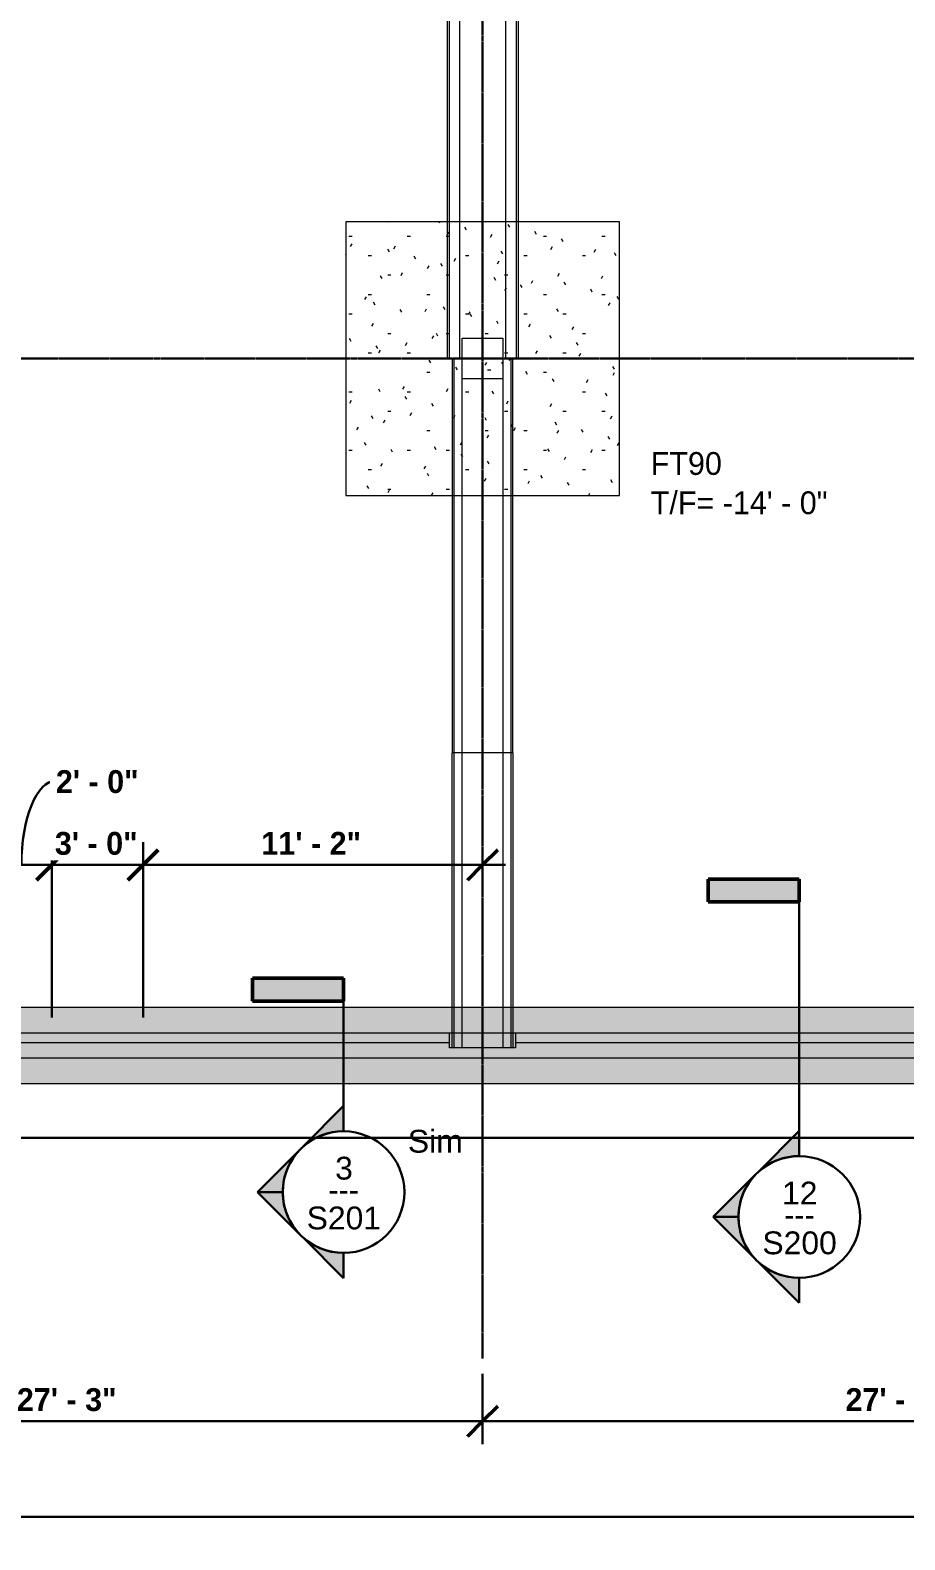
# Model space of a CAD drawing. Header units: inches. Extents: x -4164 to -1564, y 141 to 12367.
# Drawn here: x -2679 to -2334, y 9701 to 10297 of the extents above; entities that cross this region are included whole.
import ezdxf

# ---------------------------------------------------------------- set-up
doc = ezdxf.new("R2010")
doc.units = ezdxf.units.IN
doc.header["$MEASUREMENT"] = 0
doc.linetypes.add('Dash', pattern=[0.25, 0.125, -0.125])
doc.linetypes.add('Grid Line 1_2_', pattern=[0.875, 0.5, -0.125, 0.125, -0.125])
for name, color, linetype, lineweight in [('A-ANNO-DIMS', 211, 'Continuous', 9), ('A-ANNO-DIMS-96', 211, 'Continuous', 9), ('G-ANNO-SYMB', 111, 'Continuous', 30), ('S-BEAM', 12, 'Continuous', 9), ('S-COLS', 52, 'Continuous', 9), ('S-COLS-HDLN', 52, 'Dash', 9), ('S-FNDN', 32, 'Continuous', 13), ('S-FNDN-HDLN', 4, 'Dash', 9), ('S-FNDN-IDEN', 2, 'Continuous', 30), ('S-GRID', 1, 'Continuous', 9)]:
    doc.layers.add(name, color=color, linetype=linetype, lineweight=lineweight)
doc.styles.add('Arial_3', font='arial.ttf', dxfattribs={"height": 9})
doc.styles.add('Century Gothic', font='', dxfattribs={"height": 9})
doc.styles.add('Century Gothic_B', font='', dxfattribs={"height": 9})
doc.styles.get('Century Gothic').set_extended_font_data('Century Gothic')
doc.styles.get('Century Gothic_B').set_extended_font_data('Century Gothic', bold=True)
doc.dimstyles.new('OD__1_4__Tol__', dxfattribs={"dimscale": 12, "dimtxt": 9.397514, "dimasz": 1, "dimexe": 0.75, "dimexo": 0.5, "dimgap": 0.125, "dimtad": 1, "dimrnd": 0.25, "dimzin": 1, "dimdsep": 46, "dimlunit": 4, "dimtxsty": 'Century Gothic_B', "dimblk1": 'OBLIQUE', "dimblk2": 'OBLIQUE', "dimsah": 1, "dimcen": 0.09, "dimdle": 0.75, "dimazin": 0, "dimtfac": 1, "dimtdec": 4, "dimtix": 1, "dimtmove": 0, "dimatfit": 3, "dimfxl": 1, "dimtvp": 1, "dimtfill": 1, "dimfrac": 2, "dimtolj": 1, "dimtzin": 0, "dimlwd": 30, "dimlwe": 30, "dimarcsym": 2})
doc.dimstyles.new('OD__1_4__Tol___1', dxfattribs={"dimscale": 12, "dimtxt": 9.397514, "dimasz": 1, "dimexe": 0.75, "dimexo": 0.5, "dimgap": 0.125, "dimtad": 1, "dimrnd": 0.25, "dimzin": 1, "dimdsep": 46, "dimlunit": 4, "dimtxsty": 'Century Gothic_B', "dimblk1": 'OBLIQUE', "dimblk2": 'OBLIQUE', "dimsah": 1, "dimcen": 0.09, "dimdle": 0.75, "dimazin": 0, "dimtfac": 1, "dimtdec": 4, "dimtix": 1, "dimtmove": 1, "dimatfit": 3, "dimfxl": 1, "dimtvp": 1, "dimtfill": 1, "dimfrac": 2, "dimtolj": 1, "dimtzin": 0, "dimlwd": 30, "dimlwe": 30, "dimarcsym": 2})

# ---------------------------------------------------------------- blocks, each defined once
blk = doc.blocks.new('034100 - Precast Structural Concrete - Inverted Tee - IT 28IT32 _11_F _ 11_B SHELF_-1925200-FOUNDATION PLAN')
at = {"layer": 'S-BEAM', "color": 143}
for p, q in [((-150.04, 9), (-150.04, 14)), ((150, 14), (-150.04, 14)), ((150, 13.21), (-150.04, 13.21)), ((150, 14), (150, 9)), ((-150.04, -9), (-150.04, 9)), ((-150.04, 9), (150, 9)), ((150, 9), (150, -9)), ((-150.04, -14), (-150.04, -9)), ((150, -9), (-150.04, -9)), ((150, -9), (150, -14)), ((150, -13.21), (-150.04, -13.21)), ((150, -14), (-150.04, -14))]:
    blk.add_line(p, q, dxfattribs=at)
blk = doc.blocks.new('Zapata-Rectangular - FT90 - 9-0x9-0x2-1-V13-FOUNDATION PLAN')
at = {"layer": 'S-FNDN-HDLN', "linetype": 'Continuous'}
h = blk.add_hatch(dxfattribs=at)
h.set_pattern_fill('FP_28', color=256, style=0, pattern_type=2)
h.set_pattern_definition([(0, (2500.324, -10167.189), (30.72, 7.68), [1.267, -21.773, 1.267, -21.773, -122.88]), (0, (2500.324, -10167.189), (30.72, 7.68), [-46.08, 1.267, -44.813, 1.267, -21.773, -53.76]), (0, (2500.324, -10167.189), (30.72, 7.68), [-115.2, 1.267, -14.093, 1.267, -37.133]), (120, (2511.844, -10163.349), (-22.011075, 22.7643004), [1.267, -21.773, 1.267, -21.773, -122.88]), (120, (2511.844, -10163.349), (-22.011075, 22.7643004), [-46.08, 1.267, -44.813, 1.267, -21.773, -53.76]), (120, (2511.844, -10163.349), (-22.011075, 22.7643004), [-115.2, 1.267, -14.093, 1.267, -37.133]), (240, (2515.684, -10147.989), (-8.708925, -30.4443004), [1.267, -21.773, 1.267, -21.773, -122.88]), (240, (2515.684, -10147.989), (-8.708925, -30.4443004), [-46.08, 1.267, -44.813, 1.267, -21.773, -53.76]), (240, (2515.684, -10147.989), (-8.708925, -30.4443004), [-115.2, 1.267, -14.093, 1.267, -37.133])])
h.paths.add_polyline_path([(8, -54), (54, -54), (54, 54), (-54, 54), (-54, -54), (-8, -54)], flags=0)
h.paths.add_polyline_path([(8, -8), (-8, -8), (-8, 8), (8, 8), (8, -7.92)], flags=0)
at = {"layer": 'S-FNDN', "color": 253}
for p, q in [((54, 54), (-54, 54)), ((-54, 54), (-54, -54)), ((54, -54), (54, 54)), ((-54, -54), (54, -54))]:
    blk.add_line(p, q, dxfattribs=at)
blk = doc.blocks.new('034100 - Precast Structural Concrete - Column - Corbels - 16_x16_-V24-FOUNDATION PLAN')
at = {"layer": 'S-COLS-HDLN', "linetype": 'Continuous'}
h = blk.add_hatch(dxfattribs=at)
h.set_pattern_fill('FP_42', color=256, style=0, pattern_type=2)
h.set_pattern_definition([(90, (10166.205, 2501.308), (-7.68, 30.72), [1.267, -21.773, 1.267, -21.773, -122.88]), (90, (10166.205, 2501.308), (-7.68, 30.72), [-46.08, 1.267, -44.813, 1.267, -21.773, -53.76]), (90, (10166.205, 2501.308), (-7.68, 30.72), [-115.2, 1.267, -14.093, 1.267, -37.133]), (210, (10162.365, 2512.828), (-22.7643004, -22.011075), [1.267, -21.773, 1.267, -21.773, -122.88]), (210, (10162.365, 2512.828), (-22.7643004, -22.011075), [-46.08, 1.267, -44.813, 1.267, -21.773, -53.76]), (210, (10162.365, 2512.828), (-22.7643004, -22.011075), [-115.2, 1.267, -14.093, 1.267, -37.133]), (330, (10147.005, 2516.668), (30.4443004, -8.708925), [1.267, -21.773, 1.267, -21.773, -122.88]), (330, (10147.005, 2516.668), (30.4443004, -8.708925), [-46.08, 1.267, -44.813, 1.267, -21.773, -53.76]), (330, (10147.005, 2516.668), (30.4443004, -8.708925), [-115.2, 1.267, -14.093, 1.267, -37.133])])
h.paths.add_polyline_path([(7.02, -7.02), (7.02, 8.98), (-8.98, 8.98), (-8.98, -7.02), (6.94, -7.02)], flags=0)
at = {"layer": 'S-COLS'}
for p, q in [((-8.98, 8.98), (-8.91, 8.98)), ((-8.98, -7.02), (-8.98, 8.98)), ((-8.91, 8.98), (-0.97, 8.98)), ((7.02, 8.98), (7.02, -7.02)), ((-8.91, -7.02), (-8.98, -7.02)), ((-0.97, -7.02), (-8.91, -7.02))]:
    blk.add_line(p, q, dxfattribs=at)
blk = doc.blocks.new('Drafting View - 3_32_ x 3_8_-1738294-FOUNDATION PLAN')
at = {"layer": 'G-ANNO-SYMB', "lineweight": 9}
blk.add_hatch(color=256, dxfattribs=at).paths.add_polyline_path([(0, 0.375), (0, 0), (-0.09375, 0), (-0.09375, 0.375)], flags=0)
at = {"layer": 'G-ANNO-SYMB', "lineweight": 50}
for p, q in [((0, 0.375), (-0.09375, 0.375)), ((-0.09375, 0.375), (-0.09375, 0)), ((0, 0), (0, 0.375)), ((-0.09375, 0), (0, 0))]:
    blk.add_line(p, q, dxfattribs=at)
blk = doc.blocks.new('Drafting View - Section Head - Filled-1738293-FOUNDATION PLAN')
at = {"layer": 'G-ANNO-SYMB', "lineweight": 9}
h = blk.add_hatch(color=256, dxfattribs=at)
edge = h.paths.add_edge_path(flags=0)
edge.add_line((-0.4268, 0.1768), (-0.25, 0.3536))
edge.add_line((-0.25, 0.3536), (-0.25, 0.25))
edge.add_arc((-0.25, 0), 0.25, 90, 135)
h = blk.add_hatch(color=256, dxfattribs=at)
edge = h.paths.add_edge_path(flags=0)
edge.add_arc((-0.25, 0), 0.25, 45, 90)
edge.add_line((-0.25, 0.25), (-0.25, 0.3536))
edge.add_line((-0.25, 0.3536), (-0.0732, 0.1768))
h = blk.add_hatch(color=256, dxfattribs=at)
edge = h.paths.add_edge_path(flags=0)
edge.add_arc((-0.25, 0), 0.2503, 137.9216, 180)
edge.add_line((-0.5003, 0), (-0.6036, 0))
edge.add_line((-0.6036, 0), (-0.4358, 0.1678))
h = blk.add_hatch(color=256, dxfattribs=at)
edge = h.paths.add_edge_path(flags=0)
edge.add_line((-0.0642, 0.1678), (0.1036, 0))
edge.add_line((0.1036, 0), (0.0003, 0))
edge.add_arc((-0.25, 0), 0.2503, 0, 42.0784)
at = {"layer": 'G-ANNO-SYMB'}
for p, q in [((-0.25, 0.3536), (-0.4268, 0.1768)), ((-0.25, 0.25), (-0.25, 0.3536)), ((-0.0732, 0.1768), (-0.25, 0.3536)), ((-0.25, 0.3536), (-0.25, 0.25)), ((-0.4358, 0.1678), (-0.6036, 0)), ((0.1036, 0), (-0.0642, 0.1678)), ((-0.6036, 0), (-0.5003, 0)), ((0.0003, 0), (0.1036, 0))]:
    blk.add_line(p, q, dxfattribs=at)
for centre, radius, start, end in [((-0.2503, 0), 0.25, 360, 180), ((-0.25, 0), 0.25, 90, 135), ((-0.25, 0), 0.25, 45, 90), ((-0.25, 0), 0.2503, 137.9216, 180), ((-0.25, 0), 0.2503, 0, 42.0784), ((-0.2503, 0), 0.25, 180, 360)]:
    blk.add_arc(centre, radius, start, end, dxfattribs=at)
blk = doc.blocks.new('DIMBLOCK53-FOUNDATION PLAN')
at = {"layer": 'A-ANNO-DIMS-96', "lineweight": 30}
for p, q in [((-2694.32, 9907.19), (-2694.32, 9976.4)), ((-2670.32, 9907.19), (-2670.32, 9976.4)), ((-2694.32, 9967.4), (-2670.32, 9967.4)), ((-2694.32, 9967.4), (-2694.32, 9907.19)), ((-2670.32, 9967.4), (-2670.32, 9907.19))]:
    blk.add_line(p, q, dxfattribs=at)
at = {"layer": 'A-ANNO-DIMS-96', "lineweight": 50}
for p, q in [((-2694.32, 9967.4), (-2688.32, 9973.4)), ((-2670.32, 9967.4), (-2664.32, 9973.4)), ((-2694.32, 9967.4), (-2700.32, 9961.4)), ((-2670.32, 9967.4), (-2676.32, 9961.4))]:
    blk.add_line(p, q, dxfattribs=at)
at = {"layer": 'A-ANNO-DIMS-96', "lineweight": 30}
blk.add_ellipse((-2668.72, 9967.4), major_axis=(0, 33.25), ratio=0.409252, start_param=0, end_param=1.570796, dxfattribs=at)
at = {"layer": 'A-ANNO-DIMS-96', "color": 0, "lineweight": 30, "insert": (-2668.72, 10004.8), "char_height": 9, "width": 40.2751, "attachment_point": 1, "line_spacing_factor": 0.984502, "style": 'Century Gothic_B', "bg_fill": 3, "box_fill_scale": 1.25, "bg_fill_color": 256, "bg_fill_true_color": 13158600, "bg_fill_transparency": 0}
blk.add_mtext('2\' - 0"', dxfattribs=at)
blk = doc.blocks.new('_Oblique')
at = {"color": 0, "linetype": 'ByBlock', "lineweight": -2}
blk.add_line((-0.5, -0.5), (0.5, 0.5), dxfattribs=at)
blk = doc.blocks.new('DIMBLOCK54-FOUNDATION PLAN')
at = {"layer": 'A-ANNO-DIMS-96', "lineweight": 30}
for p, q in [((-2670.32, 9907.19), (-2670.32, 9976.4)), ((-2634.32, 9907.19), (-2634.32, 9976.4)), ((-2670.32, 9967.4), (-2634.32, 9967.4)), ((-2670.32, 9967.4), (-2670.32, 9907.19)), ((-2634.32, 9967.4), (-2634.32, 9907.19))]:
    blk.add_line(p, q, dxfattribs=at)
at = {"layer": 'A-ANNO-DIMS-96', "lineweight": 50}
for p, q in [((-2670.32, 9967.4), (-2664.32, 9973.4)), ((-2634.32, 9967.4), (-2628.32, 9973.4)), ((-2670.32, 9967.4), (-2676.32, 9961.4)), ((-2634.32, 9967.4), (-2640.32, 9961.4))]:
    blk.add_line(p, q, dxfattribs=at)
at = {"layer": 'A-ANNO-DIMS-96', "color": 0, "lineweight": 30, "insert": (-2669.11, 9980.43), "char_height": 9, "width": 40.2751, "attachment_point": 1, "line_spacing_factor": 0.984502, "style": 'Century Gothic_B', "bg_fill": 3, "box_fill_scale": 1.25, "bg_fill_color": 256, "bg_fill_true_color": 13158600, "bg_fill_transparency": 0}
blk.add_mtext('3\' - 0"', dxfattribs=at)
blk = doc.blocks.new('DIMBLOCK55-FOUNDATION PLAN')
at = {"layer": 'A-ANNO-DIMS-96', "lineweight": 30}
for p, q in [((-2634.32, 9907.19), (-2634.32, 9976.4)), ((-2634.32, 9967.4), (-2491.32, 9967.4)), ((-2634.32, 9967.4), (-2634.32, 9907.19)), ((-2500.32, 9969.88), (-2500.32, 9958.4)), ((-2500.32, 9967.4), (-2500.32, 9969.88))]:
    blk.add_line(p, q, dxfattribs=at)
at = {"layer": 'A-ANNO-DIMS-96', "lineweight": 50}
for p, q in [((-2634.32, 9967.4), (-2628.32, 9973.4)), ((-2500.32, 9967.4), (-2494.32, 9973.4)), ((-2634.32, 9967.4), (-2640.32, 9961.4)), ((-2500.32, 9967.4), (-2506.32, 9961.4))]:
    blk.add_line(p, q, dxfattribs=at)
at = {"layer": 'A-ANNO-DIMS-96', "color": 0, "lineweight": 30, "insert": (-2587.61, 9980.43), "char_height": 9, "width": 48.6881, "attachment_point": 1, "line_spacing_factor": 0.984502, "style": 'Century Gothic_B', "bg_fill": 3, "box_fill_scale": 1.25, "bg_fill_color": 256, "bg_fill_true_color": 13158600, "bg_fill_transparency": 0}
blk.add_mtext('11\' - 2"', dxfattribs=at)
blk = doc.blocks.new('DIMBLOCK56-FOUNDATION PLAN')
at = {"layer": 'A-ANNO-DIMS-96', "lineweight": 30}
for p, q in [((-3829.32, 9893.19), (-3829.32, 9701.13)), ((-3829.32, 9710.13), (-3829.32, 9893.19)), ((-1943.32, 9885.19), (-1943.32, 9701.13)), ((-1943.32, 9710.13), (-1943.32, 9885.19)), ((-3838.32, 9710.13), (-1934.32, 9710.13))]:
    blk.add_line(p, q, dxfattribs=at)
at = {"layer": 'A-ANNO-DIMS-96', "lineweight": 50}
for p, q in [((-3829.32, 9710.13), (-3823.32, 9716.13)), ((-1943.32, 9710.13), (-1937.32, 9716.13)), ((-3829.32, 9710.13), (-3835.32, 9704.13)), ((-1943.32, 9710.13), (-1949.32, 9704.13))]:
    blk.add_line(p, q, dxfattribs=at)
at = {"layer": 'A-ANNO-DIMS-96', "color": 0, "lineweight": 30, "insert": (-2910.12, 9723.16), "char_height": 9, "width": 57.1011, "attachment_point": 1, "line_spacing_factor": 0.984502, "style": 'Century Gothic_B', "bg_fill": 3, "box_fill_scale": 1.25, "bg_fill_color": 256, "bg_fill_true_color": 13158600, "bg_fill_transparency": 0}
blk.add_mtext('157\' - 2"', dxfattribs=at)
blk = doc.blocks.new('DIMBLOCK61-FOUNDATION PLAN')
at = {"layer": 'A-ANNO-DIMS-96', "lineweight": 30}
for p, q in [((-2827.32, 9766.61), (-2827.32, 9738.92)), ((-2827.32, 9747.92), (-2827.32, 9766.61)), ((-2500.32, 9766.61), (-2500.32, 9738.92)), ((-2500.32, 9747.92), (-2500.32, 9766.61)), ((-2827.32, 9747.92), (-2500.32, 9747.92))]:
    blk.add_line(p, q, dxfattribs=at)
at = {"layer": 'A-ANNO-DIMS-96', "lineweight": 50}
for p, q in [((-2827.32, 9747.92), (-2821.32, 9753.92)), ((-2500.32, 9747.92), (-2494.32, 9753.92)), ((-2827.32, 9747.92), (-2833.32, 9741.92)), ((-2500.32, 9747.92), (-2506.32, 9741.92))]:
    blk.add_line(p, q, dxfattribs=at)
at = {"layer": 'A-ANNO-DIMS-96', "color": 0, "lineweight": 30, "insert": (-2684.11, 9760.96), "char_height": 9, "width": 48.6881, "attachment_point": 1, "line_spacing_factor": 0.984502, "style": 'Century Gothic_B', "bg_fill": 3, "box_fill_scale": 1.25, "bg_fill_color": 256, "bg_fill_true_color": 13158600, "bg_fill_transparency": 0}
blk.add_mtext('27\' - 3"', dxfattribs=at)
blk = doc.blocks.new('DIMBLOCK62-FOUNDATION PLAN')
at = {"layer": 'A-ANNO-DIMS-96', "lineweight": 30}
for p, q in [((-2500.32, 9766.61), (-2500.32, 9738.92)), ((-2500.32, 9747.92), (-2500.32, 9766.61)), ((-2173.32, 9766.61), (-2173.32, 9738.92)), ((-2173.32, 9747.92), (-2173.32, 9766.61)), ((-2500.32, 9747.92), (-2173.32, 9747.92))]:
    blk.add_line(p, q, dxfattribs=at)
at = {"layer": 'A-ANNO-DIMS-96', "lineweight": 50}
for p, q in [((-2500.32, 9747.92), (-2494.32, 9753.92)), ((-2173.32, 9747.92), (-2167.32, 9753.92)), ((-2500.32, 9747.92), (-2506.32, 9741.92)), ((-2173.32, 9747.92), (-2179.32, 9741.92))]:
    blk.add_line(p, q, dxfattribs=at)
at = {"layer": 'A-ANNO-DIMS-96', "color": 0, "lineweight": 30, "insert": (-2357.11, 9760.96), "char_height": 9, "width": 48.6881, "attachment_point": 1, "line_spacing_factor": 0.984502, "style": 'Century Gothic_B', "bg_fill": 3, "box_fill_scale": 1.25, "bg_fill_color": 256, "bg_fill_true_color": 13158600, "bg_fill_transparency": 0}
blk.add_mtext('27\' - 3"', dxfattribs=at)
blk = doc.blocks.new('DIMBLOCK74-FOUNDATION PLAN')
at = {"layer": 'A-ANNO-DIMS-96', "lineweight": 30}
for p, q in [((-3829.32, 9893.19), (-3829.32, 9850.69)), ((-3829.32, 9859.69), (-3829.32, 9893.19)), ((-1943.32, 9885.19), (-1943.32, 9850.69)), ((-1943.32, 9859.69), (-1943.32, 9885.19)), ((-3838.32, 9859.69), (-1934.32, 9859.69))]:
    blk.add_line(p, q, dxfattribs=at)
at = {"layer": 'A-ANNO-DIMS-96', "lineweight": 50}
for p, q in [((-3829.32, 9859.69), (-3823.32, 9865.69)), ((-1943.32, 9859.69), (-1937.32, 9865.69)), ((-3829.32, 9859.69), (-3835.32, 9853.69)), ((-1943.32, 9859.69), (-1949.32, 9853.69))]:
    blk.add_line(p, q, dxfattribs=at)
at = {"layer": 'A-ANNO-DIMS-96', "color": 0, "lineweight": 30, "insert": (-2910.12, 9872.73), "char_height": 9, "width": 57.1011, "attachment_point": 1, "line_spacing_factor": 0.984502, "style": 'Century Gothic_B', "bg_fill": 3, "box_fill_scale": 1.25, "bg_fill_color": 256, "bg_fill_true_color": 13158600, "bg_fill_transparency": 0}
blk.add_mtext('157\' - 2"', dxfattribs=at)
blk = doc.blocks.new('Section - 3_32_ x 3_8_-1738294-FOUNDATION PLAN')
at = {"layer": 'G-ANNO-SYMB', "lineweight": 9}
blk.add_hatch(color=256, dxfattribs=at).paths.add_polyline_path([(0, 0.375), (0, 0), (-0.09375, 0), (-0.09375, 0.375)], flags=0)
at = {"layer": 'G-ANNO-SYMB', "lineweight": 50}
for p, q in [((0, 0.375), (-0.09375, 0.375)), ((-0.09375, 0.375), (-0.09375, 0)), ((0, 0), (0, 0.375)), ((-0.09375, 0), (0, 0))]:
    blk.add_line(p, q, dxfattribs=at)
blk = doc.blocks.new('Section - Section Head - Filled-1738293-FOUNDATION PLAN')
at = {"layer": 'G-ANNO-SYMB', "lineweight": 9}
h = blk.add_hatch(color=256, dxfattribs=at)
edge = h.paths.add_edge_path(flags=0)
edge.add_line((-0.4268, 0.1768), (-0.25, 0.3536))
edge.add_line((-0.25, 0.3536), (-0.25, 0.25))
edge.add_arc((-0.25, 0), 0.25, 90, 135)
h = blk.add_hatch(color=256, dxfattribs=at)
edge = h.paths.add_edge_path(flags=0)
edge.add_arc((-0.25, 0), 0.25, 45, 90)
edge.add_line((-0.25, 0.25), (-0.25, 0.3536))
edge.add_line((-0.25, 0.3536), (-0.0732, 0.1768))
h = blk.add_hatch(color=256, dxfattribs=at)
edge = h.paths.add_edge_path(flags=0)
edge.add_arc((-0.25, 0), 0.2503, 137.9216, 180)
edge.add_line((-0.5003, 0), (-0.6036, 0))
edge.add_line((-0.6036, 0), (-0.4358, 0.1678))
h = blk.add_hatch(color=256, dxfattribs=at)
edge = h.paths.add_edge_path(flags=0)
edge.add_line((-0.0642, 0.1678), (0.1036, 0))
edge.add_line((0.1036, 0), (0.0003, 0))
edge.add_arc((-0.25, 0), 0.2503, 0, 42.0784)
at = {"layer": 'G-ANNO-SYMB'}
for p, q in [((-0.25, 0.3536), (-0.4268, 0.1768)), ((-0.25, 0.25), (-0.25, 0.3536)), ((-0.0732, 0.1768), (-0.25, 0.3536)), ((-0.25, 0.3536), (-0.25, 0.25)), ((-0.4358, 0.1678), (-0.6036, 0)), ((0.1036, 0), (-0.0642, 0.1678)), ((-0.6036, 0), (-0.5003, 0)), ((0.0003, 0), (0.1036, 0))]:
    blk.add_line(p, q, dxfattribs=at)
for centre, radius, start, end in [((-0.2503, 0), 0.25, 360, 180), ((-0.25, 0), 0.25, 90, 135), ((-0.25, 0), 0.25, 45, 90), ((-0.25, 0), 0.2503, 137.9216, 180), ((-0.25, 0), 0.2503, 0, 42.0784), ((-0.2503, 0), 0.25, 180, 360)]:
    blk.add_arc(centre, radius, start, end, dxfattribs=at)

msp = doc.modelspace()

# ---------------------------------------------------------------- hatches: boundary and pattern name
at = {"layer": 'S-FNDN', "lineweight": 9}
h = msp.add_hatch(dxfattribs=at)
h.set_pattern_fill('FP_6', color=256, style=0, pattern_type=2)
h.set_pattern_definition([(50, (0, 0), (27.5427, -2.40992), [2.88, -31.68]), (355, (0, 0), (-5.327844, 28.884266), [2.304, -25.344]), (100.451, (2.295, -0.2), (22.215316, 26.47393), [2.448, -26.924]), (46.184, (0, 7.68), (40.98187, -6.35642), [4.32, -47.52]), (96.636, (3.415, 7.15), (35.89075, 37.40619), [3.671, -40.386]), (351.184, (0, 7.68), (35.89097, 37.40622), [3.456, -38.016]), (21, (3.84, 5.76), (22.921036, -15.46073), [2.88, -31.68]), (326, (3.84, 5.76), (9.34353, 27.84574), [2.304, -25.344]), (71.451, (5.75, 4.472), (32.26477, 12.38442), [2.448, -26.924]), (37.5, (0, 0), (0.466855, 12.782707), [1.267, -23.77, 1.267, -24.461, -25.44]), (37.5, (0, 0), (0.466855, 12.782707), [-50.765, 1.267, -24.173]), (7.5, (0, 0), (10.10159, 15.14509), [1.267, -13.402, 1.267, -23.194, -9.696]), (7.5, (0, 0), (10.10159, 15.14509), [-39.13, 1.267, -8.429]), (327.5, (-8.563, 0), (20.499161, -0.86578), [1.267, -8.333, 1.267, -28.685, -39.744]), (327.5, (-8.563, 0), (20.499161, -0.86578), [-39.552, 1.267, -38.477]), (317.5, (-12.403, 0), (22.39478, 3.844288), [1.267, -11.213, 1.267, -18.624, -28.224]), (317.5, (-12.403, 0), (22.39478, 3.844288), [-32.371, 1.267, -26.957])])
h.paths.add_polyline_path([(-1968.32374, 9881.1894), (-1968.32374, 9891.1894), (-3829.32374, 9891.1894), (-3829.32374, 9881.1894), (-2278.08415, 9881.1894)], flags=0)
h.paths.add_polyline_path([(-2694.32374, 9901.1894), (-1968.32374, 9901.1894), (-1968.32374, 9911.1894), (-3819.32374, 9911.1894), (-3819.32374, 9901.1894), (-2730.32374, 9901.1894)], flags=0)
at = {"layer": 'S-FNDN'}
h = msp.add_hatch(color=256, dxfattribs=at)
h.paths.add_polyline_path([(-3819.32374, 9891.1894), (-3819.32374, 9897.1894), (-3494.32374, 9897.1894), (-3494.32374, 9901.1894), (-3829.32374, 9901.1894), (-3829.32374, 9891.1894), (-3822.65707, 9891.1894)], flags=0)
h.paths.add_polyline_path([(-2278.08415, 9897.1894), (-2186.32374, 9897.1894), (-2186.32374, 9901.1894), (-2487.32374, 9901.1894), (-2487.32374, 9897.1894), (-2302.82374, 9897.1894)], flags=0)
h.paths.add_polyline_path([(-2840.32374, 9897.1894), (-2840.32374, 9901.1894), (-3141.32374, 9901.1894), (-3141.32374, 9897.1894), (-2871.42415, 9897.1894)], flags=0)
h.paths.add_polyline_path([(-2793.32374, 9897.1894), (-2513.32374, 9897.1894), (-2513.32374, 9901.1894), (-2814.32374, 9901.1894), (-2814.32374, 9897.1894)], flags=0)
h.paths.add_polyline_path([(-2160.32374, 9897.1894), (-2158.32374, 9897.1894), (-2158.32374, 9901.1894), (-2160.32374, 9901.1894)], flags=0)
h.paths.add_polyline_path([(-3468.32374, 9897.1894), (-3167.32374, 9897.1894), (-3167.32374, 9901.1894), (-3468.32374, 9901.1894)], flags=0)
for points in [[(-2487.32374, 9895.1894), (-2487.32374, 9901.1894), (-2513.32374, 9901.1894), (-2513.32374, 9895.1894)], [(-1953.32374, 9891.1894), (-1953.32374, 9897.1894), (-2160.32374, 9897.1894), (-2160.32374, 9895.1894), (-2186.32374, 9895.1894), (-2186.32374, 9897.1894), (-2487.32374, 9897.1894), (-2487.32374, 9895.1894), (-2513.32374, 9895.1894), (-2513.32374, 9897.1894), (-2814.32374, 9897.1894), (-2814.32374, 9895.1894), (-2840.32374, 9895.1894), (-2840.32374, 9897.1894), (-3141.32374, 9897.1894), (-3141.32374, 9895.1894), (-3167.32374, 9895.1894), (-3167.32374, 9897.1894), (-3468.32374, 9897.1894), (-3468.32374, 9895.1894), (-3494.32374, 9895.1894), (-3494.32374, 9897.1894), (-3819.32374, 9897.1894), (-3819.32374, 9891.1894), (-1968.32374, 9891.1894)]]:
    msp.add_hatch(color=256, dxfattribs=at).paths.add_polyline_path(points, flags=0)

# ---------------------------------------------------------------- linework, layer by layer
at = {"layer": 'G-ANNO-SYMB'}
msp.add_line((-2375.32374, 9852.52318), (-2375.32374, 9952.84854), dxfattribs=at)
at = {"layer": 'S-BEAM', "color": 143}
for p, q in [((-2512.32374, 10167.17365), (-2508.32374, 10167.17365)), ((-2512.32374, 10167.17365), (-2512.32374, 10011.58014)), ((-2511.53634, 9895.20514), (-2511.53634, 10167.17365)), ((-2508.32374, 10167.17365), (-2492.32374, 10167.17365)), ((-2508.32374, 10011.58014), (-2508.32374, 10167.17365)), ((-2492.32374, 10167.17365), (-2488.32374, 10167.17365)), ((-2492.32374, 10167.17365), (-2492.32374, 10011.58014)), ((-2489.11114, 10167.17365), (-2489.11114, 9895.20514)), ((-2488.32374, 10011.58014), (-2488.32374, 10167.17365)), ((-2508.32374, 10011.58014), (-2512.32374, 10011.58014)), ((-2512.32374, 9895.20514), (-2512.32374, 10011.58014)), ((-2492.32374, 10011.58014), (-2508.32374, 10011.58014)), ((-2508.32374, 9895.20514), (-2508.32374, 10011.58014)), ((-2488.32374, 10011.58014), (-2492.32374, 10011.58014)), ((-2492.32374, 10011.58014), (-2492.32374, 9895.20514)), ((-2488.32374, 10011.58014), (-2488.32374, 9895.20514)), ((-2508.32374, 9895.20514), (-2512.32374, 9895.20514)), ((-2492.32374, 9895.20514), (-2508.32374, 9895.20514)), ((-2488.32374, 9895.20514), (-2492.32374, 9895.20514))]:
    msp.add_line(p, q, dxfattribs=at)
at = {"layer": 'S-FNDN', "color": 253}
for p, q in [((-1968.32374, 9911.1894), (-3809.32374, 9911.1894)), ((-3829.32374, 9881.1894), (-1912.32374, 9881.1894))]:
    msp.add_line(p, q, dxfattribs=at)
at = {"layer": 'S-FNDN'}
for p, q in [((-3819.32374, 9901.1894), (-2160.32374, 9901.1894)), ((-2513.32374, 9895.1894), (-2513.32374, 9901.1894)), ((-2487.32374, 9901.1894), (-2487.32374, 9895.1894)), ((-2513.32374, 9897.1894), (-2814.32374, 9897.1894)), ((-2487.32374, 9895.1894), (-2513.32374, 9895.1894)), ((-2186.32374, 9897.1894), (-2487.32374, 9897.1894)), ((-1943.32374, 9891.1894), (-3829.32374, 9891.1894))]:
    msp.add_line(p, q, dxfattribs=at)
at = {"layer": 'S-GRID', "linetype": 'Grid Line 1_2_', "lineweight": 30}
for p, q in [((-2500.32374, 9772.6103), (-2500.32374, 12312.41399)), ((-1777.2452, 10167.1894), (-4076.95, 10167.1894))]:
    msp.add_line(p, q, dxfattribs=at)

# ---------------------------------------------------------------- block references
at = {"layer": 'G-ANNO-SYMB', "extrusion": (0, 0, -1), "xscale": 95.99999999999994, "yscale": 95.99999999999994, "zscale": 95.99999999999994, "rotation": 270.0000000000002}
msp.add_blockref('Drafting View - 3_32_ x 3_8_-1738294-FOUNDATION PLAN', (2375.32374, 9952.84854), dxfattribs=at)
at = {"layer": 'G-ANNO-SYMB', "xscale": 95.99999999999994, "yscale": 95.99999999999994, "zscale": 95.99999999999994, "rotation": 90}
msp.add_blockref('Drafting View - Section Head - Filled-1738293-FOUNDATION PLAN', (-2375.32374, 9852.52318), dxfattribs=at)
at = {"layer": 'S-BEAM', "color": 143, "rotation": 89.99999999999991}
msp.add_blockref('034100 - Precast Structural Concrete - Inverted Tee - IT 28IT32 _11_F _ 11_B SHELF_-1925200-FOUNDATION PLAN', (-2500.32374, 10317.1894), dxfattribs=at)
at = {"layer": 'S-COLS', "linetype": 'Dash', "rotation": 270.0000000000118}
msp.add_blockref('034100 - Precast Structural Concrete - Column - Corbels - 16_x16_-V24-FOUNDATION PLAN', (-2501.30799, 10166.20514), dxfattribs=at)
at = {"layer": 'S-FNDN', "linetype": 'Dash', "lineweight": 9}
msp.add_blockref('Zapata-Rectangular - FT90 - 9-0x9-0x2-1-V13-FOUNDATION PLAN', (-2500.32374, 10167.1894), dxfattribs=at)

# ---------------------------------------------------------------- texts
at = {"layer": 'G-ANNO-SYMB', "lineweight": 9, "char_height": 9, "attachment_point": 1}
for s, insert, width, style in [('12', (-2382.14078, 9842.43182), 16.968, 'Arial_3'), ('---', (-2381.29602, 9833.92512), 15.453, 'Century Gothic'), ('S200', (-2389.88881, 9822.79557), 35.754, 'Arial_3')]:
    msp.add_mtext(s, dxfattribs=dict(at, insert=insert, width=width, style=style))
at = {"layer": 'S-FNDN-IDEN', "lineweight": 9, "char_height": 9, "attachment_point": 1, "style": 'Century Gothic'}
for s, insert, width in [('FT90', (-2433.96276, 10130.30262), 31.209), ('T/F= -14\' - 0"', (-2433.96276, 10114.80262), 86.658)]:
    msp.add_mtext(s, dxfattribs=dict(at, insert=insert, width=width))

# ---------------------------------------------------------------- next in the draw order: dimensions: what is measured, and where the dimension line sits
at = {"layer": 'A-ANNO-DIMS', "lineweight": 30}
dim = msp.add_linear_dim(base=(-2670.32374, 9967.39848), p1=(-2694.32374, 9901.1894), p2=(-2670.32374, 9901.1894), dimstyle='OD__1_4__Tol___1', override={"dimpost": '<>', "dimfxl": 24}, dxfattribs=at)
dim.commit()
dim.dimension.update_dxf_attribs({"geometry": 'DIMBLOCK53-FOUNDATION PLAN', "text_midpoint": (-2648.57748, 9998.80321), "dimtype": 160})

# ---------------------------------------------------------------- next in the draw order: dimensions: what is measured, and where the dimension line sits
dim = msp.add_linear_dim(base=(-2634.32374, 9967.39848), p1=(-2670.32374, 9901.1894), p2=(-2634.32374, 9901.1894), dimstyle='OD__1_4__Tol__', override={"dimpost": '<>', "dimfxl": 36}, dxfattribs=at)
dim.commit()
dim.dimension.update_dxf_attribs({"geometry": 'DIMBLOCK54-FOUNDATION PLAN', "text_midpoint": (-2652.32374, 9973.62485)})

# ---------------------------------------------------------------- next in the draw order: dimensions: what is measured, and where the dimension line sits
dim = msp.add_linear_dim(base=(-2500.32374, 9967.39848), p1=(-2634.32374, 9901.1894), p2=(-2500.32374, 9975.88376), dimstyle='OD__1_4__Tol__', override={"dimpost": '<>', "dimfxl": 153.412019}, dxfattribs=at)
dim.commit()
dim.dimension.update_dxf_attribs({"geometry": 'DIMBLOCK55-FOUNDATION PLAN', "text_midpoint": (-2567.32374, 9973.51166)})

# ---------------------------------------------------------------- next in the draw order: block references
at = {"layer": 'G-ANNO-SYMB', "extrusion": (0, 0, -1), "xscale": 95.99999999999994, "yscale": 95.99999999999994, "zscale": 95.99999999999994, "rotation": 270.0000000000002}
msp.add_blockref('Section - 3_32_ x 3_8_-1738294-FOUNDATION PLAN', (2555.18194, 9913.67141), dxfattribs=at)

# ---------------------------------------------------------------- next in the draw order: dimensions: what is measured, and where the dimension line sits
at = {"layer": 'A-ANNO-DIMS', "lineweight": 30}
dim = msp.add_linear_dim(base=(-1943.32374, 9710.126), p1=(-3829.32374, 9899.1894), p2=(-1943.32374, 9891.1894), dimstyle='OD__1_4__Tol__', override={"dimpost": '<>', "dimfxl": 1886.016967}, dxfattribs=at)
dim.commit()
dim.dimension.update_dxf_attribs({"geometry": 'DIMBLOCK56-FOUNDATION PLAN', "text_midpoint": (-2886.32374, 9716.35237)})

# ---------------------------------------------------------------- next in the draw order: texts
at = {"layer": 'G-ANNO-SYMB', "lineweight": 9, "char_height": 9, "attachment_point": 1}
for s, insert, width, style in [('---', (-2561.15423, 9843.75102), 15.453, 'Century Gothic'), ('S201', (-2569.74702, 9832.62147), 35.754, 'Arial_3')]:
    msp.add_mtext(s, dxfattribs=dict(at, insert=insert, width=width, style=style))

# ---------------------------------------------------------------- next in the draw order: dimensions: what is measured, and where the dimension line sits
at = {"layer": 'A-ANNO-DIMS', "lineweight": 30}
for base, p1, p2, override, picture, middle in [((-1943.32374, 9859.69198), (-3829.32374, 9899.1894), (-1943.32374, 9891.1894), {"dimpost": '<>', "dimfxl": 1886.016967}, 'DIMBLOCK74-FOUNDATION PLAN', (-2886.32374, 9865.91836)), ((-2500.32374, 9747.92127), (-2827.32374, 9772.6103), (-2500.32374, 9772.6103), {"dimpost": '<>', "dimfxl": 327}, 'DIMBLOCK61-FOUNDATION PLAN', (-2663.82374, 9754.14765))]:
    dim = msp.add_linear_dim(base=base, p1=p1, p2=p2, dimstyle='OD__1_4__Tol__', override=override, dxfattribs=at)
    dim.commit()
    dim.dimension.update_dxf_attribs({"geometry": picture, "text_midpoint": middle})

# ---------------------------------------------------------------- next in the draw order: linework, layer by layer
at = {"layer": 'G-ANNO-SYMB'}
msp.add_line((-2555.18194, 9862.34907), (-2555.18194, 9913.67141), dxfattribs=at)

# ---------------------------------------------------------------- next in the draw order: block references
at = {"layer": 'G-ANNO-SYMB', "xscale": 95.99999999999994, "yscale": 95.99999999999994, "zscale": 95.99999999999994, "rotation": 90}
msp.add_blockref('Section - Section Head - Filled-1738293-FOUNDATION PLAN', (-2555.18194, 9862.34907), dxfattribs=at)

# ---------------------------------------------------------------- next in the draw order: texts
at = {"layer": 'G-ANNO-SYMB', "lineweight": 9, "char_height": 9, "attachment_point": 1, "style": 'Arial_3'}
for s, insert, width in [('Sim', (-2529.80096, 9862.88942), 26.664), ('3', (-2558.50292, 9852.25771), 8.484)]:
    msp.add_mtext(s, dxfattribs=dict(at, insert=insert, width=width))

# ---------------------------------------------------------------- next in the draw order: dimensions: what is measured, and where the dimension line sits
at = {"layer": 'A-ANNO-DIMS', "lineweight": 30}
dim = msp.add_linear_dim(base=(-2173.32374, 9747.92127), p1=(-2500.32374, 9772.6103), p2=(-2173.32374, 9772.6103), dimstyle='OD__1_4__Tol__', override={"dimpost": '<>', "dimfxl": 327}, dxfattribs=at)
dim.commit()
dim.dimension.update_dxf_attribs({"geometry": 'DIMBLOCK62-FOUNDATION PLAN', "text_midpoint": (-2336.82374, 9754.14765)})

doc.saveas('drawing.dxf')
